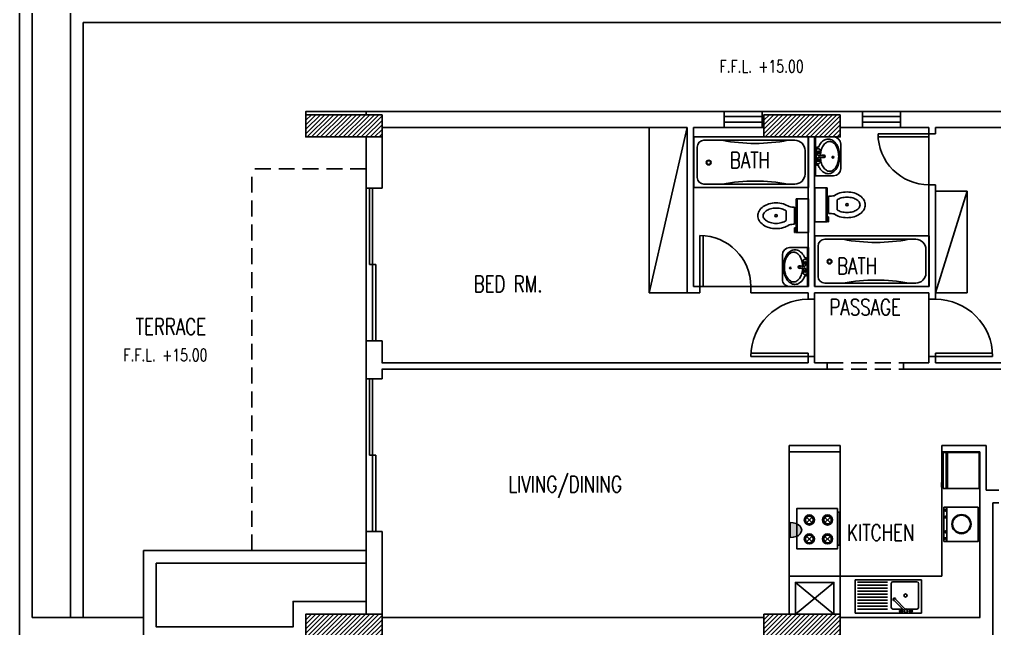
# Model space of a CAD drawing. Extents: x 5706208 to 5786773, y -2031603 to -1909573.
# Drawn here: x 5728340 to 5743665, y -2003200 to -1993629 of the extents above; entities that cross this region are included whole.
import ezdxf

# ---------------------------------------------------------------- set-up
doc = ezdxf.new("R2010")
doc.units = 0
doc.header["$LTSCALE"] = 1000
doc.header["$MEASUREMENT"] = 0
doc.linetypes.add('HIDDEN', pattern=[0.375, 0.25, -0.125])
doc.layers.get('0').update_dxf_attribs({"linetype": 'CONTINUOUS'})
for name, color, linetype in [('DOOR', 3, 'CONTINUOUS'), ('E-LIGHTING', 7, 'CONTINUOUS'), ('E-POWER', 7, 'CONTINUOUS'), ('FIXTURES', 8, 'CONTINUOUS'), ('HATCH', 254, 'CONTINUOUS'), ('STR - COLUMN', 4, 'CONTINUOUS'), ('TEXT', 2, 'CONTINUOUS'), ('WALL', 7, 'CONTINUOUS'), ('WIN', 3, 'CONTINUOUS')]:
    doc.layers.add(name, color=color, linetype=linetype)
doc.styles.add('TNR', font='romant.shx', dxfattribs={"width": 0.8})

# ---------------------------------------------------------------- blocks, each defined once
blk = doc.blocks.new('4')
at = {"color": 1}
blk.add_line((137265, 121732), (138015, 121732), dxfattribs=at)
at = {"layer": 'WIN'}
for p, q in [((137215, 121732), (137265, 121732)), ((137215, 121732), (137215, 120932)), ((137265, 121732), (137265, 120934))]:
    blk.add_line(p, q, dxfattribs=at)
blk.add_arc((137215, 121732), 800, 270, 0, dxfattribs=at)
blk = doc.blocks.new('3')
at = {"layer": 'WIN'}
for p, q in [((131530, 59527), (130630, 59527)), ((131530, 59477), (130631, 59477)), ((131530, 59477), (131530, 59527))]:
    blk.add_line(p, q, dxfattribs=at)
blk.add_arc((131530, 59527), 900, 180, 270, dxfattribs=at)
blk = doc.blocks.new('A$C185C11D3')
at = {"layer": 'FIXTURES'}
for p, q in [((0, 68, 50), (0, 0, 50)), ((0, 68, 50), (30, 68, 50)), ((6, 66, 50), (24, 66, 50)), ((30, 68, 50), (30, 0, 50)), ((2, 62, 50), (2, 8, 50)), ((28, 62, 50), (28, 8, 50)), ((0, 0, 50), (30, 0, 50)), ((8, 2, 50), (22, 2, 50))]:
    blk.add_line(p, q, dxfattribs=at)
for radius in [1.42, 1.1]:
    blk.add_circle((14.79, 59.22, 50), radius, dxfattribs=at)
for centre, radius, start, end in [((6, 62, 50), 4, 90, 180), ((24, 62, 50), 4, 0, 90), ((-100.79, 31.64, 50), 104.62, 349.25642, 10.74358), ((130.79, 31.64, 50), 104.62, 169.25642, 190.74358), ((8, 8, 50), 6, 180, 270), ((22, 8, 50), 6, 270, 0)]:
    blk.add_arc(centre, radius, start, end, dxfattribs=at)
blk = doc.blocks.new('LAV-S')
for p, q in [((-293, 0), (293, 0)), ((-293, 0), (-293, -284)), ((293, 0), (293, -284)), ((-293, -13), (293, -13)), ((-46, -50), (-75, -50)), ((-61, -35), (-61, -65)), ((-36, -40), (-36, -19)), ((-15, -66), (-15, -59)), ((14, -66), (14, -59)), ((36, -40), (36, -19)), ((45, -50), (75, -50)), ((60, -35), (60, -65)), ((-185, -392), (185, -392))]:
    blk.add_line(p, q)
for points in [[(-138, -55, 0.039711), (-178, -75, 0.107049), (-240, -134, 0.150029), (-261, -203, 0.150029), (-240, -272, 0.107049), (-178, -331, 0.075298), (-99, -365, 0.06206), (0, -377, 0.06206), (99, -365, 0.075298), (178, -331, 0.107049), (240, -272, 0.150029), (261, -203, 0.150029), (240, -134, 0.107049), (178, -75, 0.045264), (132, -52, 0.053604)], [(-12, -86, 0.053604), (-90, -97, 0.075298), (-159, -126, 0.107049), (-211, -175, 0.150029), (-225, -223, 0.150029), (-211, -272, 0.107049), (-159, -321, 0.075298), (-90, -350, 0.06206), (0, -361, 0.06206), (90, -350, 0.075298), (159, -321, 0.107049), (210, -272, 0.150029), (225, -223, 0.150029), (210, -175, 0.107049), (159, -126, 0.075298), (90, -97, 0.053604), (12, -86, 0.06206)], [(-138, -55), (-138, -37, -0.161372), (-129, -13)], [(-14, -79), (-96, -79, -0.414214), (-116, -59), (-116, -39, -0.414214), (-96, -19), (90, -19, -0.414214), (110, -39)], [(110, -39), (110, -59, -0.414214), (90, -79), (13, -79, -0.414214)], [(123, -13, -0.161372), (132, -37, -0.414214)], [(132, -37), (132, -52, -0.414214)]]:
    blk.add_lwpolyline(points, format="xyb")
for centre, radius in [((-61, -50), 19.1), ((-61, -50), 14.8), ((0, -136), 14.8), ((60, -50), 19.1), ((60, -50), 14.8), ((13, -273), 12.4)]:
    blk.add_circle(centre, radius)
for centre, radius, start, end in [((-37, -62), 22.2, 350.7967, 89.2835), ((-267, -84), 253, 348.1551, 4.1275), ((0, -136), 19.1, 157.9645, 22.0355), ((267, -84), 253, 175.8725, 191.8449), ((36, -62), 22.2, 90.7165, 189.2033), ((-185, -284), 108, 180, 270), ((185, -284), 108, 270, 0)]:
    blk.add_arc(centre, radius, start, end)
blk = doc.blocks.new('A$C456860CD')
at = {"layer": 'FIXTURES'}
for p, q in [((7.1, 13.29, 50), (12.9, 13.29, 50)), ((0, 0, 50), (0, 7.3, 50)), ((0, 7.3, 50), (20, 7.3, 50)), ((0, 6.73, 50), (20, 6.73, 50)), ((4.94, 8.21, 50), (15.06, 8.21, 50)), ((17.14, 8.24, 50), (20, 8.24, 50)), ((17.14, 7.67, 50), (17.14, 8.24, 50)), ((17.14, 7.67, 50), (20, 7.67, 50)), ((20, 7.67, 50), (20, 8.24, 50)), ((20, 0, 50), (20, 7.3, 50)), ((0, 0, 50), (20, 0, 50))]:
    blk.add_line(p, q, dxfattribs=at)
at = {"layer": 'FIXTURES', "elevation": 50}
for points in [[(4.58, 11.51, -0.082549), (2.96, 14.87, -0.071279), (2.35, 19.17, -0.071279), (2.96, 23.46, -0.082773), (4.59, 26.83, -0.106766), (7.22, 29.25, -0.133376), (10, 30, -0.133376), (12.78, 29.25, -0.106766), (15.41, 26.83, -0.082773), (17.04, 23.46, -0.071279), (17.65, 19.17, -0.071279), (17.04, 14.87, -0.082549), (15.42, 11.51, -0.106766)], [(7.1, 13.29, -0.082549), (5.92, 15.74, -0.071279), (5.43, 19.17, -0.071279), (5.92, 22.59, -0.082773), (7.1, 25.05, -0.106766), (8.78, 26.59, -0.133376), (10, 26.92, -0.133376), (11.22, 26.59, -0.106766), (12.9, 25.05, -0.082773), (14.08, 22.59, -0.071279), (14.57, 19.17, -0.071279), (14.08, 15.74, -0.082549), (12.9, 13.29, -0.082549)]]:
    blk.add_lwpolyline(points, format="xyb", dxfattribs=at)
at = {"layer": 'FIXTURES'}
blk.add_circle((9.97, 19.2, 50), 0.682, dxfattribs=at)
for centre, radius, start, end in [((-11.44, 8.11, 50), 16.38, 0.35698, 11.99076), ((31.44, 8.11, 50), 16.38, 168.00924, 179.64302), ((16.63, 7.82, 50), 0.527, 260.88023, 343.43698), ((18.49, 7.82, 50), 0.527, 196.56302, 279.11977)]:
    blk.add_arc(centre, radius, start, end, dxfattribs=at)
blk = doc.blocks.new('A$C556A3EF4')
at = {"layer": 'FIXTURES', "linetype": 'Continuous'}
for p, q in [((0, 21.84), (0, 2.16)), ((1.2, 21.84), (0, 21.84)), ((4.92, 19.29), (9.16, 15.05)), ((4.92, 15.05), (9.16, 19.29)), ((15.72, 19.29), (19.96, 15.05)), ((15.72, 15.05), (19.96, 19.29)), ((4.92, 8.05), (9.16, 3.8)), ((4.92, 3.8), (9.16, 8.05)), ((15.72, 8.05), (19.96, 3.8)), ((15.72, 3.8), (19.96, 8.05)), ((1.2, 2.16), (0, 2.16))]:
    blk.add_line(p, q, dxfattribs=at)
blk.add_lwpolyline([(1.2, 24), (1.2, 0), (25.2, 0), (25.2, 24)], close=True, dxfattribs=at)
for centre, radius in [((7.04, 17.17), 3), ((7.04, 17.17), 2.24), ((17.84, 17.17), 3), ((17.84, 17.17), 2.24), ((7.04, 5.93), 3), ((7.04, 5.93), 2.24), ((17.84, 5.93), 3), ((17.84, 5.93), 2.24)]:
    blk.add_circle(centre, radius, dxfattribs=at)
blk = doc.blocks.new('KS-S')
at = {"color": 0}
for p, q in [((56, 612), (1161, 612)), ((56, 52), (56, 612)), ((593, 543), (91, 543)), ((593, 493), (91, 493)), ((658, 515), (658, 114)), ((851, 543), (686, 543)), ((870, 563), (702, 394)), ((891, 542), (724, 374)), ((840, 573), (797, 573)), ((819, 552), (819, 594)), ((1087, 543), (915, 543)), ((1006, 573), (964, 573)), ((985, 552), (985, 594)), ((1115, 114), (1115, 515)), ((1161, 52), (1161, 612)), ((593, 443), (91, 443)), ((593, 393), (91, 393)), ((593, 343), (91, 343)), ((593, 293), (91, 293)), ((593, 243), (91, 243)), ((593, 193), (91, 193)), ((56, 52), (1161, 52)), ((593, 143), (91, 143)), ((593, 93), (91, 93)), ((686, 86), (1087, 86))]:
    blk.add_line(p, q, dxfattribs=at)
for centre, radius in [((819, 573), 26.1), ((819, 573), 21.3), ((901, 573), 32.6), ((901, 573), 26.6), ((985, 573), 26.1), ((985, 573), 21.3), ((895, 317), 26.1)]:
    blk.add_circle(centre, radius, dxfattribs=at)
for centre, radius, start, end in [((686, 515), 28, 90, 180), ((1087, 515), 28, 0, 90), ((709, 380), 21.7, 89.3249, 2.0537), ((709, 380), 15.7, 119.7441, 334.7167), ((686, 114), 28, 180, 270), ((1087, 114), 28, 270, 0)]:
    blk.add_arc(centre, radius, start, end, dxfattribs=at)
blk = doc.blocks.new('FRIDGE')
at = {"color": 0}
for p, q in [((-550, 600), (-550, 0)), ((-550, 575), (-525, 575)), ((-525, 600), (-525, 0)), ((-550, 25), (-525, 25))]:
    blk.add_line(p, q, dxfattribs=at)
blk.add_lwpolyline([(-600, 575), (-625, 575), (-625, 500), (-600, 500)], dxfattribs=at)
blk.add_lwpolyline([(-600, 600), (0, 600), (0, 0), (-600, 0)], close=True, dxfattribs=at)
blk = doc.blocks.new('WM')
at = {"layer": 'FIXTURES', "color": 0}
blk.add_line((110, 115), (681, 115), dxfattribs=at)
blk.add_lwpolyline([(681, 65), (681, 635), (110, 635), (110, 65)], close=True, dxfattribs=at)
for centre, radius in [((390, 357), 160), ((390, 357), 148), ((158, 88), 15.9), ((272, 88), 15.9), ((519, 88), 15.9), ((633, 88), 15.9)]:
    blk.add_circle(centre, radius, dxfattribs=at)
blk = doc.blocks.new('20A-Flux Outlet')
at = {"layer": 'E-POWER', "linetype": 'Continuous'}
h = blk.add_hatch(color=210, dxfattribs=at)
edge = h.paths.add_edge_path()
edge.add_ellipse((0, 0), major_axis=(13.2, 0), ratio=0.656577, start_angle=120, end_angle=180)
edge.add_line((-13.2, 0), (-6.6, 0))
edge.add_line((-6.6, 0), (-6.6, 7.5))
edge = h.paths.add_edge_path()
edge.add_ellipse((0, 0), major_axis=(13.2, 0), ratio=0.656577, start_angle=90, end_angle=120)
edge.add_line((-6.6, 7.5), (-6.6, 0))
edge.add_line((-6.6, 0), (0, 0))
edge.add_line((0, 0), (0, 8.7))
edge = h.paths.add_edge_path()
edge.add_line((0, 0), (-6.6, 0))
edge.add_line((-6.6, 0), (-6.6, -7.5))
edge.add_ellipse((0, 0), major_axis=(13.2, 0), ratio=0.656577, start_angle=240, end_angle=270)
edge.add_line((0, -8.7), (0, 0))
edge = h.paths.add_edge_path()
edge.add_line((-6.6, 0), (-13.2, 0))
edge.add_ellipse((0, 0), major_axis=(13.2, 0), ratio=0.656577, start_angle=180, end_angle=240)
edge.add_line((-6.6, -7.5), (-6.6, 0))
at = {"layer": 'E-POWER', "color": 210, "linetype": 'Continuous'}
blk.add_line((0, -8.7), (0, 8.7), dxfattribs=at)
at = {"layer": 'E-POWER', "color": 210, "linetype": 'Continuous', "extrusion": (0, 0, -1)}
blk.add_ellipse((0, 0), major_axis=(13.2, 0), ratio=0.656577, start_param=1.570796, end_param=4.712389, dxfattribs=at)

msp = doc.modelspace()

# ---------------------------------------------------------------- hatches: boundary and pattern name
at = {"layer": 'STR - COLUMN'}
h = msp.add_hatch(dxfattribs=at)
h.set_pattern_fill('ANSI31', color=8, scale=400)
h.set_pattern_definition([(45, (382226.04, -437463.856), (-35.35533906, 35.35533906), [])])
h.paths.add_polyline_path([(5732839.5, -1995474.8), (5732839.5, -1995124.8), (5734039.5, -1995124.8), (5734039.5, -1995474.8)])
h = msp.add_hatch(dxfattribs=at)
h.set_pattern_fill('ANSI31', color=8, scale=400)
h.set_pattern_definition([(45, (389426.04, -437463.856), (-35.35533906, 35.35533906), [])])
h.paths.add_polyline_path([(5740039.5, -1995474.8), (5740039.5, -1995124.8), (5741239.5, -1995124.8), (5741239.5, -1995474.8)])
h = msp.add_hatch(dxfattribs=at)
h.set_pattern_fill('ANSI31', color=8, scale=400)
h.set_pattern_definition([(45, (382226.04, -445313.856), (-35.35533906, 35.35533906), [])])
h.paths.add_polyline_path([(5732839.5, -2003374.8), (5732839.5, -2002974.8), (5734039.5, -2002974.8), (5734039.5, -2003374.8)])
h = msp.add_hatch(dxfattribs=at)
h.set_pattern_fill('ANSI31', color=8, scale=400)
h.set_pattern_definition([(45, (389426.04, -445313.856), (-35.35533906, 35.35533906), [])])
h.paths.add_polyline_path([(5740039.5, -2003374.8), (5740039.5, -2002974.8), (5741239.5, -2002974.8), (5741239.5, -2003374.8)])

# ---------------------------------------------------------------- linework, layer by layer
at = {"color": 8}
for p, q in [((5728339.5, -1982074.8), (5728339.5, -2027074.8)), ((5728539.5, -1992874.8), (5728539.5, -2003024.8)), ((5741139.5, -2002474.8), (5740534.9, -2002974.8)), ((5740534.9, -2002474.8), (5741139.5, -2002974.8)), ((5730289.5, -2003024.8), (5728539.5, -2003024.8))]:
    msp.add_line(p, q, dxfattribs=at)
for points in [[(5740434.9, -2002978.7), (5740434.9, -2002374.8), (5741239.5, -2002374.8), (5741239.5, -2002974.8)], [(5740534.9, -2002978.7), (5740534.9, -2002474.8), (5741139.5, -2002474.8), (5741139.5, -2002974.8), (5740539.5, -2002974.8)]]:
    msp.add_lwpolyline(points, dxfattribs=at)
at = {"layer": 'HATCH', "color": 51, "true_color": 0xf6f5b1}
for p, q in [((5740834.9, -1998024.8), (5740834.9, -1998924.8)), ((5742634.9, -1998024.8), (5742634.9, -1998924.8))]:
    msp.add_line(p, q, dxfattribs=at)
at = {"layer": 'STR - COLUMN', "ltscale": 0.1}
for points in [[(5734039.5, -1995124.8), (5732839.5, -1995124.8), (5732839.5, -1995474.8), (5734039.5, -1995474.8), (5734039.5, -1995124.8)], [(5741239.5, -1995124.8), (5740039.5, -1995124.8), (5740039.5, -1995474.8), (5741239.5, -1995474.8), (5741239.5, -1995124.8)], [(5734039.5, -2002974.8), (5732839.5, -2002974.8), (5732839.5, -2003374.8), (5734039.5, -2003374.8), (5734039.5, -2002974.8)], [(5741239.5, -2002974.8), (5740039.5, -2002974.8), (5740039.5, -2003374.8), (5741239.5, -2003374.8), (5741239.5, -2002974.8)]]:
    msp.add_lwpolyline(points, dxfattribs=at)
at = {"layer": 'WALL', "color": 8, "ltscale": 0.1}
for p, q in [((5729139.5, -1993474.8), (5729139.5, -2003024.8)), ((5729339.5, -1993674.8), (5729339.5, -2003024.8)), ((5729339.5, -1993674.8), (5746439.5, -1993674.8))]:
    msp.add_line(p, q, dxfattribs=at)
at = {"layer": 'WALL', "color": 8}
for p, q in [((5733789.5, -1995074.8), (5739414.5, -1995074.8)), ((5733789.5, -1995124.8), (5733789.5, -1995074.8)), ((5739414.5, -1995324.8), (5739414.5, -1995074.8)), ((5740014.5, -1995074.8), (5741589.5, -1995074.8)), ((5740014.5, -1995324.8), (5740014.5, -1995074.8)), ((5741589.5, -1995324.8), (5741589.5, -1995074.8)), ((5742189.5, -1995074.8), (5743789.5, -1995074.8)), ((5742189.5, -1995324.8), (5742189.5, -1995074.8)), ((5734034.9, -1995324.8), (5738834.9, -1995324.8)), ((5734039.5, -1996277.2), (5734039.5, -1995324.8)), ((5738234.9, -1997924.8), (5738234.9, -1995324.8)), ((5738234.9, -1997924.8), (5738834.9, -1995324.8)), ((5738834.9, -1997924.8), (5738834.9, -1995324.8)), ((5738934.9, -1995324.8), (5739414.5, -1995324.8)), ((5738934.9, -1997824.8), (5738934.9, -1995324.8)), ((5740014.5, -1995324.8), (5740034.9, -1995324.8)), ((5741234.9, -1995324.8), (5741589.5, -1995324.8)), ((5742189.5, -1995324.8), (5742634.9, -1995324.8)), ((5742634.9, -1995424.8), (5742634.9, -1995324.8)), ((5742634.9, -1995424.8), (5742734.9, -1995424.8)), ((5742734.9, -1995324.8), (5743789.5, -1995324.8)), ((5742734.9, -1995424.8), (5742734.9, -1995324.8)), ((5733789.5, -1996277.2), (5733789.5, -1995474.8)), ((5740734.9, -1997824.8), (5740734.9, -1995474.8)), ((5740834.9, -1997824.8), (5740834.9, -1995474.8)), ((5742634.9, -1996224.8), (5742734.9, -1996224.8)), ((5742634.9, -1997824.8), (5742634.9, -1996224.8)), ((5742734.9, -1998024.8), (5742734.9, -1996224.8)), ((5734039.5, -1996277.2), (5733789.5, -1996277.2)), ((5734039.5, -1996277.2), (5733789.5, -1996277.2)), ((5733789.5, -1996277.2), (5733789.5, -1998677.2)), ((5742734.9, -1996324.8), (5743234.9, -1996324.8)), ((5743234.9, -1996324.8), (5742734.9, -1997924.8)), ((5743234.9, -1997924.8), (5743234.9, -1996324.8)), ((5738934.9, -1997824.8), (5739034.9, -1997824.8)), ((5739034.9, -1997924.8), (5739034.9, -1997824.8)), ((5739834.9, -1997924.8), (5739834.9, -1997824.8)), ((5739834.9, -1997824.8), (5740734.9, -1997824.8)), ((5740834.9, -1997824.8), (5742634.9, -1997824.8)), ((5739034.9, -1997924.8), (5738234.9, -1997924.8)), ((5740734.9, -1997924.8), (5739834.9, -1997924.8)), ((5740734.9, -1998024.8), (5740734.9, -1997924.8)), ((5740834.9, -1998024.8), (5740734.9, -1998024.8)), ((5740834.9, -1998024.8), (5740834.9, -1997924.8)), ((5742634.9, -1997924.8), (5740834.9, -1997924.8)), ((5742634.9, -1998024.8), (5742634.9, -1997924.8)), ((5742634.9, -1998024.8), (5742734.9, -1998024.8)), ((5742734.9, -1997924.8), (5743234.9, -1997924.8)), ((5733789.5, -1999274.8), (5733789.5, -1998677.2)), ((5734039.5, -1998677.2), (5733789.5, -1998677.2)), ((5734039.5, -1999024.8), (5734039.5, -1998677.2)), ((5740734.9, -1999024.8), (5740734.9, -1998924.8)), ((5740834.9, -1998924.8), (5740734.9, -1998924.8)), ((5740834.9, -1999024.8), (5740834.9, -1998924.8)), ((5742634.9, -1998924.8), (5742734.9, -1998924.8)), ((5742634.9, -1999024.8), (5742634.9, -1998924.8)), ((5742734.9, -1999024.8), (5742734.9, -1998924.8)), ((5734034.9, -1999024.8), (5740734.9, -1999024.8)), ((5734034.9, -1999124.8), (5741034.9, -1999124.8)), ((5734039.5, -1999274.8), (5734039.5, -1999124.8)), ((5740834.9, -1999024.8), (5741034.9, -1999024.8)), ((5741034.9, -1999124.8), (5741034.9, -1999024.8)), ((5742234.9, -1999024.8), (5742634.9, -1999024.8)), ((5742234.9, -1999124.8), (5742234.9, -1999024.8)), ((5742234.9, -1999124.8), (5744834.9, -1999124.8)), ((5742734.9, -1999024.8), (5747234.9, -1999024.8)), ((5734039.5, -1999274.8), (5733789.5, -1999274.8)), ((5734039.5, -1999274.8), (5733789.5, -1999274.8)), ((5733789.5, -1999274.8), (5733789.5, -2001674.8)), ((5740434.9, -2000324.8), (5741239.5, -2000324.8)), ((5740434.9, -2002374.8), (5740434.9, -2000324.8)), ((5741239.5, -2002374.8), (5741239.5, -2000324.8)), ((5742834.9, -2002374.8), (5742834.9, -2000324.8)), ((5742834.9, -2000324.8), (5743534.9, -2000324.8)), ((5743534.9, -2001024.8), (5743534.9, -2000324.8)), ((5740434.9, -2000424.8), (5741239.5, -2000424.8)), ((5742834.9, -2000424.8), (5743434.9, -2000424.8)), ((5743434.9, -2003024.8), (5743434.9, -2000424.8)), ((5743734.9, -2001024.8), (5743534.9, -2001024.8)), ((5743639.5, -2006024.8), (5743639.5, -2001224.8)), ((5743639.5, -2001224.8), (5743734.9, -2001224.8)), ((5733789.5, -2002974.8), (5733789.5, -2001674.8)), ((5733789.5, -2001674.8), (5734039.5, -2001674.8)), ((5734039.5, -2004174.1), (5734039.5, -2001674.8)), ((5740534.9, -2002374.8), (5740434.9, -2002374.8)), ((5741134.9, -2002374.8), (5742834.9, -2002374.8)), ((5734039.5, -2003024.8), (5740039.5, -2003024.8)), ((5741234.9, -2003024.8), (5743439.5, -2003024.8))]:
    msp.add_line(p, q, dxfattribs=at)
for points in [[(5733789.5, -1995074.8), (5732839.5, -1995074.8), (5732839.5, -1995474.8), (5733779.8, -1995474.8)], [(5733789.5, -2001974.8), (5730289.5, -2001974.8), (5730289.5, -2003374.8), (5732839.5, -2003374.8)]]:
    msp.add_lwpolyline(points, dxfattribs=at)
msp.add_lwpolyline([(5733789.5, -2002174.8), (5730489.5, -2002174.8), (5730489.5, -2003174.8), (5732639.5, -2003174.8), (5732639.5, -2002774.8), (5733789.5, -2002774.8)], close=True, dxfattribs=at)
at = {"layer": 'WIN', "color": 8}
for p, q in [((5739414.5, -1995074.8), (5740014.5, -1995074.8)), ((5739414.5, -1995154.8), (5740014.5, -1995154.8)), ((5741589.5, -1995074.8), (5742189.5, -1995074.8)), ((5741589.5, -1995154.8), (5742189.5, -1995154.8)), ((5739414.5, -1995244.8), (5740014.5, -1995244.8)), ((5741589.5, -1995244.8), (5742189.5, -1995244.8)), ((5739414.5, -1995324.8), (5740014.5, -1995324.8)), ((5741589.5, -1995324.8), (5742189.5, -1995324.8)), ((5733839.5, -1997477.2), (5733839.5, -1996277.2)), ((5733889.5, -1998677.2), (5733889.5, -1996277.2)), ((5733939.5, -1997477.2), (5733839.5, -1997477.2)), ((5733939.5, -1998677.2), (5733939.5, -1997477.2)), ((5733839.5, -2000474.8), (5733839.5, -1999274.8)), ((5733889.5, -2001674.8), (5733889.5, -1999274.8)), ((5733939.5, -2000474.8), (5733839.5, -2000474.8)), ((5733939.5, -2001674.8), (5733939.5, -2000474.8))]:
    msp.add_line(p, q, dxfattribs=at)
at = {"layer": 'WIN', "color": 8, "linetype": 'HIDDEN'}
for p, q in [((5733789.5, -1995974.8), (5731989.5, -1995974.8)), ((5731989.5, -2001974.8), (5731989.5, -1995974.8)), ((5741034.9, -1999024.8), (5742234.9, -1999024.8)), ((5741034.9, -1999124.8), (5742230.7, -1999124.8))]:
    msp.add_line(p, q, dxfattribs=at)

# ---------------------------------------------------------------- block references
at = {"layer": 'DOOR'}
for name, p, rotation in [('4', (5620902.4, -1858209.8), 270), ('3', (5874264.6, -1939398.2), 180)]:
    msp.add_blockref(name, p, dxfattribs=dict(at, rotation=rotation))
at = {"layer": 'DOOR', "xscale": -1, "rotation": 180}
for name, p in [('4', (5601819.9, -1876092.3)), ('3', (5609205.2, -1939398.2))]:
    msp.add_blockref(name, p, dxfattribs=at)
at = {"layer": 'E-LIGHTING', "linetype": 'Continuous', "xscale": 13.58256551297382, "yscale": 13.58256552461535, "zscale": 13.58256551297382, "rotation": 180}
msp.add_blockref('20A-Flux Outlet', (5740454.9, -2001652.9), dxfattribs=at)
at = {"layer": 'FIXTURES'}
for name, p, xscale, yscale, zscale, rotation in [('A$C185C11D3', (5740739.5, -1996268.9, -1323.5), 26.47058823531916, 26.47058823531916, 26.47058823531916, 90), ('LAV-S', (5740839.5, -1995780), -1.04214914309341, 1.04214914309341, 1.04214914309341, 90), ('A$C456860CD', (5740839.5, -1996276.8, -1323.5), 26.47058823531916, 26.47058823531916, 26.47058823531916, 270), ('A$C456860CD', (5740739.5, -1996448.5, -1323.5), -26.47058823531916, 26.47058823531916, 26.47058823531916, 90), ('A$C185C11D3', (5742639.5, -1997824.8, -1323.5), 26.47058823531916, 26.47058823531916, 26.47058823531916, 90), ('LAV-S', (5740739.5, -1997519.5), 1.04214914309341, 1.04214914309341, 1.04214914309341, 270), ('FRIDGE', (5743421.9, -2000435.8), -0.9411764706601389, 0.9411764706455868, 0.9411764705890892, 180), ('WM', (5742809.4, -2001191.9), 0.9411764702672372, 0.9411764702672372, 0.9411764702672372, 270), ('KS-S', (5741423, -2002383.6), -0.9411764702526852, 0.9411764702672372, 0.9411764702672372, 180)]:
    msp.add_blockref(name, p, dxfattribs=dict(at, xscale=xscale, yscale=yscale, zscale=zscale, rotation=rotation))
at = {"layer": 'FIXTURES', "xscale": -26.47058823530097, "yscale": 26.47058823531552, "zscale": 26.47058823531552}
msp.add_blockref('A$C556A3EF4', (5741226.6, -2001948.8), dxfattribs=at)

# ---------------------------------------------------------------- texts
at = {"layer": 'TEXT', "color": 6, "style": 'TNR', "width": 0.75}
for p in [(5739344, -1994460.8), (5729972.9, -1998998.1)]:
    msp.add_text('F.F.L. +15.00', height=191.103, dxfattribs=at).set_placement(p)
at = {"layer": 'TEXT', "style": 'TNR', "width": 0.75}
for s, height, p in [('BATH', 254.8, (5739505.6, -1995967.2)), ('BATH', 254.8, (5741191.6, -1997630.4)), ('BED RM.', 254.8, (5735479.2, -1997912.6)), ('PASSAGE', 254.8, (5741070.9, -1998277.8)), ('TERRACE', 254.8, (5730166.1, -1998583.2)), ('LIVING/DINING', 254.804, (5736023.1, -2001061)), ('KITCHEN', 254.8, (5741350, -2001820.3))]:
    msp.add_text(s, height=height, dxfattribs=at).set_placement(p)

doc.saveas('drawing.dxf')
